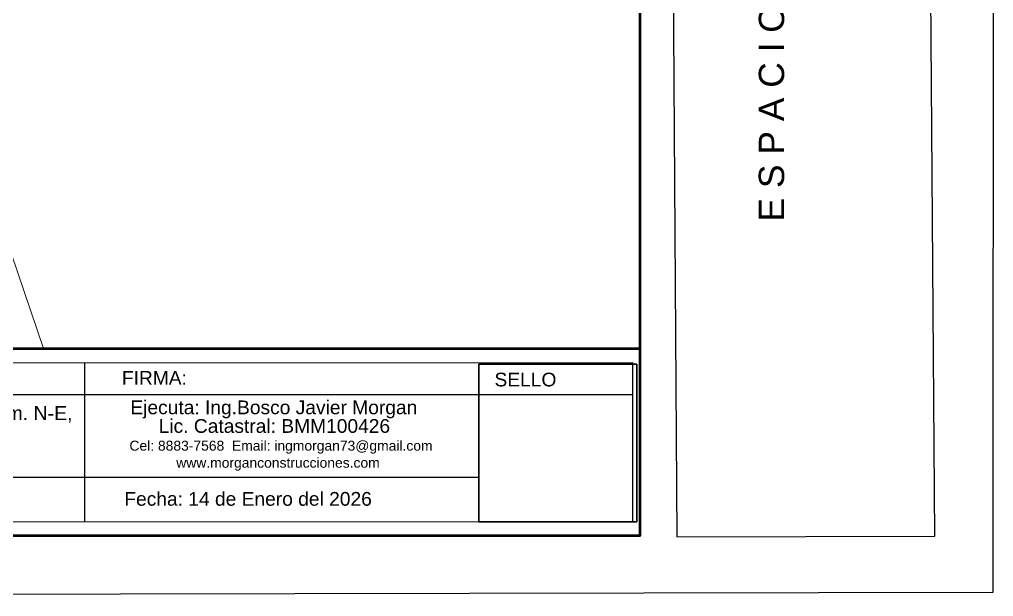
# Paper-space layout 'LAMINA DE TRABAJO' of a CAD drawing. Header units: millimetres. Extents: x 614660 to 615345, y 1320431 to 1320883.
# Drawn here: x 614836.6 to 614990.2, y 1320431.2 to 1320522.3 of the extents above; entities that cross this region are included whole.
import ezdxf

# ---------------------------------------------------------------- set-up
doc = ezdxf.new("R2010")
doc.units = ezdxf.units.MM
doc.layers.add('2', color=7, linetype='Continuous')
doc.styles.add('HECTOR LOPEZ', font='arial.ttf')
doc.styles.add('Style-ENGINEERING', font='ENGINEERING.shx')

psp = doc.layouts.new('LAMINA DE TRABAJO')

# ---------------------------------------------------------------- linework, layer by layer
for p, q in [((614846.832, 1320468.176), (614846.832, 1320443.01)), ((614670.746, 1320463.142), (614841.895, 1320463.142)), ((614841.895, 1320463.142), (614933.245, 1320463.142))]:
    psp.add_line(p, q)
at = {"color": 4}
psp.add_lwpolyline([(614659.974, 1320648.797), (614990.192, 1320649.456), (614990.061, 1320431.906), (614659.842, 1320431.247)], close=True, dxfattribs=at)
at = {"color": 7, "lineweight": 50}
psp.add_lwpolyline([(614668.532, 1320640.692), (614934.41, 1320640.692), (614934.41, 1320440.81), (614668.532, 1320440.81)], close=True, dxfattribs=at)
at = {"color": 7}
psp.add_lwpolyline([(614940.239, 1320440.662), (614980.93, 1320440.75), (614979.447, 1320640.567), (614938.947, 1320640.567), (614940.239, 1320440.662)], dxfattribs=at)
at = {"lineweight": 50}
psp.add_lwpolyline([(614934.41, 1320440.81), (614668.532, 1320440.81), (614668.532, 1320470.375), (614934.41, 1320470.375)], close=True, dxfattribs=at)
psp.add_lwpolyline([(614933.245, 1320443.026), (614670.746, 1320442.986), (614670.746, 1320468.151), (614933.245, 1320468.192)], close=True)
at = {"color": 7, "lineweight": 30, "elevation": 0.007}
psp.add_lwpolyline([(614909.041, 1320467.893), (614933.929, 1320467.893), (614933.929, 1320443.037), (614909.041, 1320443.037)], close=True, dxfattribs=at)
at = {"layer": '2', "color": 1, "linetype": 'Continuous', "lineweight": 15}
psp.add_line((614827.387, 1320508.675), (614840.35, 1320470.375), dxfattribs=at)
at = {"layer": '2'}
psp.add_line((614754.959, 1320450.079), (614908.877, 1320450.096), dxfattribs=at)

# ---------------------------------------------------------------- texts
at = {"color": 7, "lineweight": 50, "style": 'HECTOR LOPEZ'}
psp.add_text(' Cmca El Capulin # 1 del Centro de salud 855 m. N-E, ', height=2.2, dxfattribs=at).set_placement((614771.329, 1320459.091))
at = {"color": 7, "lineweight": 50, "insert": (614953.173, 1320466.281, -17.65), "char_height": 4, "width": 130.54939, "attachment_point": 1, "rotation": 90, "style": 'Style-ENGINEERING'}
psp.add_mtext('\\pxi6.03512,t14.22096;{\\fArial|b0|i0|c0|p34;E S P A C I O    P A R A    E S Q U E L A}', dxfattribs=at)
at = {"width": 84.89735, "attachment_point": 1, "style": 'Style-ENGINEERING'}
for s, insert, char_height in [('\\pxql;{\\fArial|b0|i0|c0|p34;FIRMA:}', (614852.734, 1320466.839, 0.007), 2.16652), ('\\pxql;{\\fArial|b0|i0|c0|p34;SELLO}', (614911.498, 1320466.573, 0.007), 2.16652), ('{\\fArial|b0|i0|c0|p34;Ejecuta: Ing.Bosco Javier Morgan}', (614854.073, 1320462.184), 2.16652), ('{\\fArial|b0|i0|c0|p34;Lic. Catastral: BMM100426}', (614858.532, 1320459.246), 2.16652), ('{\\fArial|b0|i0|c0|p34;www.morganconstrucciones.com}', (614861.31, 1320453.143), 1.56559), ('{\\fArial|b0|i0|c0|p34;Fecha: 14 de Enero del 2026}', (614853.116, 1320447.744, 0.007), 2.16652)]:
    psp.add_mtext(s, dxfattribs=dict(at, insert=insert, char_height=char_height))
at = {"color": 1, "insert": (614853.926, 1320455.835), "char_height": 1.56559, "width": 84.89735, "attachment_point": 1, "style": 'Style-ENGINEERING'}
psp.add_mtext('{\\fArial|b0|i0|c0|p34;Cel: 8883-7568  Email: ingmorgan73@gmail.com}', dxfattribs=at)

doc.saveas('drawing.dxf')
